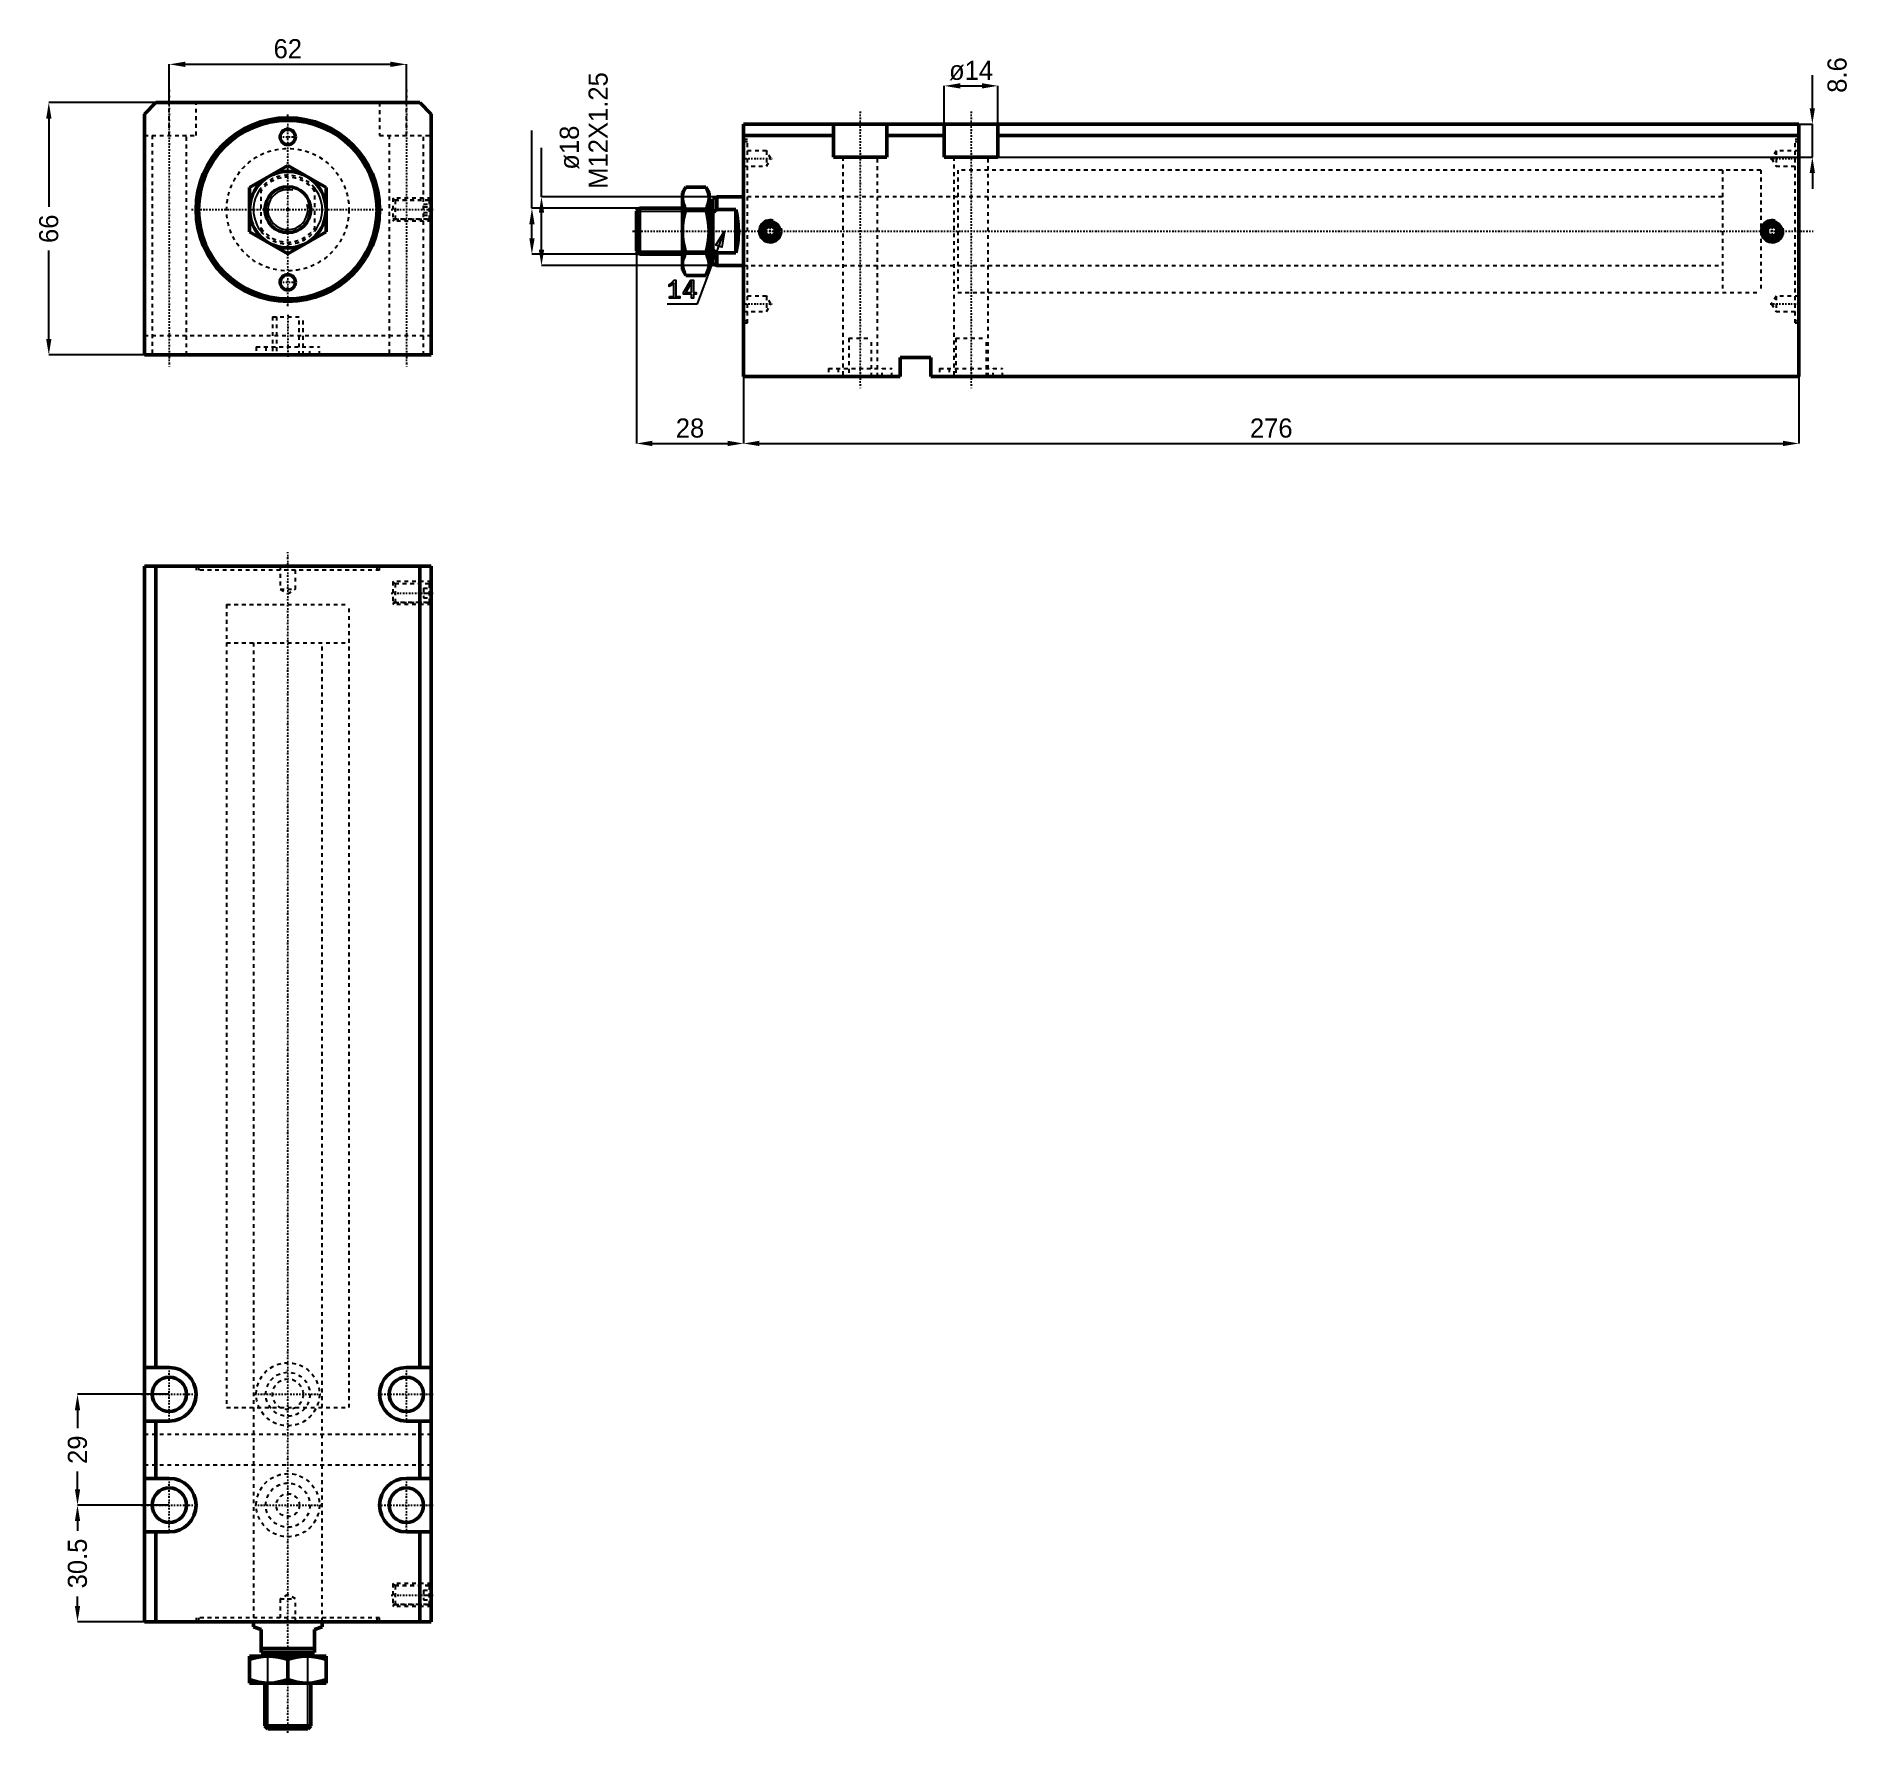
# Model space of a CAD drawing. Header units: millimetres. Extents: x -66 to 408, y -398 to 45.
import ezdxf

# ---------------------------------------------------------------- set-up
doc = ezdxf.new("R2010")
doc.units = ezdxf.units.MM
doc.linetypes.add('Center', pattern=[1.5, 0.45, -0.5, 0.05, -0.5])
doc.linetypes.add('Dashed', pattern=[2, 1, -1])
for name, color, linetype, lineweight in [('2d ConnectionPoints', 7, 'Continuous', 50), ('AM_0', 7, 'Continuous', 50), ('AM_5', 3, 'Continuous', 25), ('AM_7', 7, 'Center', 25), ('AM_9', 6, 'Dashed', 25)]:
    doc.layers.add(name, color=color, linetype=linetype, lineweight=lineweight)
doc.dimstyles.new('ISO-25', dxfattribs={"dimtxt": 2.5, "dimasz": 2.5, "dimexe": 1.25, "dimexo": 0.625, "dimtad": 1, "dimtxsty": 'Standard', "dimcen": 2.5, "dimadec": 0, "dimazin": 0, "dimtfac": 1, "dimtmove": 0, "dimatfit": 3, "dimfxl": 0, "dimarcsym": 0})

# ---------------------------------------------------------------- blocks, each defined once
blk = doc.blocks.new('1_JECX_MF_EXLA_32_200_0_rod__0_in_JECX_MF_160_EXLA_32_200_0__0')
at = {"layer": 'AM_0'}
for p, q in [((-10, 5.77), (0, 11.55)), ((0, 11.55), (10, 5.77)), ((-10, -5.77), (-10, 5.77)), ((10, 5.77), (10, -5.77)), ((0, -11.55), (-10, -5.77)), ((10, -5.77), (0, -11.55))]:
    blk.add_line(p, q, dxfattribs=at)
for radius in [10, 6]:
    blk.add_circle((0, 0), radius, dxfattribs=at)
at = {"layer": 'AM_5'}
blk.add_arc((0, 0), 5.23, 75, 15, dxfattribs=at)
at = {"layer": 'AM_9'}
for p, q in [((-7, -5.66), (-7, 5.66)), ((7, 5.66), (7, -5.66))]:
    blk.add_line(p, q, dxfattribs=at)
for points in [[(-7, 5.66), (-7.47, 5.03), (-7.88, 4.36), (-8.23, 3.65), (-8.51, 2.92), (-8.73, 2.17), (-8.89, 1.4), (-8.98, 0.62), (-9, -0.17), (-8.95, -0.95), (-8.83, -1.73), (-8.65, -2.49), (-8.4, -3.23), (-8.09, -3.95), (-7.71, -4.64), (-7.28, -5.3), (-7, -5.66)], [(7, -5.66), (7.47, -5.03), (7.88, -4.36), (8.23, -3.65), (8.51, -2.92), (8.73, -2.17), (8.89, -1.4), (8.98, -0.62), (9, 0.17), (8.95, 0.95), (8.83, 1.73), (8.65, 2.49), (8.4, 3.23), (8.09, 3.95), (7.71, 4.64), (7.28, 5.3), (7, 5.66)]]:
    blk.add_lwpolyline(points, dxfattribs=at)
for radius, start, end in [(9, 38.9424, 141.0576), (8.5, 34.5603, 145.4397), (8.5, 214.5603, 325.4397), (9, 218.9424, 321.0576)]:
    blk.add_arc((0, 0), radius, start, end, dxfattribs=at)
blk = doc.blocks.new('2_JECX_MF_EXLA_32_200_0_body__0_in_JECX_MF_160_EXLA_32_200_0__0')
at = {"layer": 'AM_0'}
for p, q in [((-34.5, 28), (-37.5, 25)), ((-37.5, 25), (-37.5, -38)), ((34.5, 28), (-34.5, 28)), ((37.5, 25), (34.5, 28)), ((37.5, -38), (37.5, 25)), ((-37.5, -38), (37.5, -38))]:
    blk.add_line(p, q, dxfattribs=at)
for centre, radius in [((0, 0), 24), ((0, 0), 23.34), ((0, 19), 2), ((0, -19), 2)]:
    blk.add_circle(centre, radius, dxfattribs=at)
at = {"layer": 'AM_5', "linetype": 'Dashed'}
for p, q in [((37.5, 3), (27.5, 3)), ((37.5, -3), (27.5, -3))]:
    blk.add_line(p, q, dxfattribs=at)
at = {"layer": 'AM_7'}
for p, q in [((-31, 31.3), (-31, -41.3)), ((31, 31.3), (31, -41.3)), ((0, -25.2), (0, 25.2)), ((-2.1, 19), (2.1, 19)), ((-25.2, 0), (25.2, 0)), ((27, 0), (38, 0)), ((-2.1, -19), (2.1, -19)), ((0, -27.5), (0, -38.5))]:
    blk.add_line(p, q, dxfattribs=at)
at = {"layer": 'AM_9'}
for p, q in [((-31, 19.4), (-31, 28)), ((-24, 19.4), (-24, 28)), ((24, 28), (24, 19.4)), ((31, 19.4), (31, 28)), ((-37.5, 19.4), (-24, 19.4)), ((-35.5, 19.4), (-35.5, -38)), ((-26.5, -38), (-26.5, 19.4)), ((24, 19.4), (37.5, 19.4)), ((26.5, 19.4), (26.5, -38)), ((35.5, -38), (35.5, 19.4)), ((28.04, 2.46), (27.5, 3)), ((27.5, 3), (27.5, -3)), ((37, 2.4), (27.5, 2.4)), ((36.96, 2.46), (28.04, 2.46)), ((28.04, 2.46), (28.04, -2.46)), ((35.5, 1.44), (37.5, 1.44)), ((35.5, 0.72), (37.5, 0.72)), ((37.5, 3), (36.96, 2.46)), ((36.96, 2.46), (36.96, -2.46)), ((37.5, 1.9), (37, 2.4)), ((37, 2.4), (37, -2.4)), ((27.5, -2.4), (37, -2.4)), ((27.5, -3), (28.04, -2.46)), ((28.04, -2.46), (36.96, -2.46)), ((35.5, -0.72), (37.5, -0.72)), ((35.5, -1.44), (37.5, -1.44)), ((36.96, -2.46), (37.5, -3)), ((37, -2.4), (37.5, -1.9)), ((-4, -28), (4, -28)), ((-4, -28), (-4, -38)), ((-3, -28), (-3, -38)), ((3, -38), (3, -28)), ((4, -38), (4, -28)), ((37.5, -33), (-37.5, -33)), ((-8.25, -35.9), (8.25, -35.9)), ((-8.25, -35.9), (-8.25, -38)), ((-5.75, -35.9), (-5.75, -38)), ((5.75, -38), (5.75, -35.9)), ((8.25, -38), (8.25, -35.9))]:
    blk.add_line(p, q, dxfattribs=at)
blk.add_circle((0, 0), 16, dxfattribs=at)
blk = doc.blocks.new('*D3')
at = {"layer": 'AM_5', "color": 0, "lineweight": -2}
for p, q in [((-31, 28), (-31, 38)), ((-26.83, 38), (26.83, 38)), ((31, 28), (31, 38))]:
    blk.add_line(p, q, dxfattribs=at)
at = {"layer": 'AM_5', "color": 0}
for points in [[(-26.83, 38.69), (-26.83, 37.31), (-31, 38)], [(26.83, 37.31), (26.83, 38.69), (31, 38)]]:
    blk.add_solid(points, dxfattribs=at)
at = {"layer": 'Defpoints', "color": 0}
for p in [(31, 38), (-31, 28), (31, 28)]:
    blk.add_point(p, dxfattribs=at)
at = {"layer": 'AM_5', "color": 0, "insert": (0, 42.05), "char_height": 5, "attachment_point": 5}
blk.add_mtext('62', dxfattribs=at)
blk = doc.blocks.new('*D4')
at = {"layer": 'AM_5', "color": 0, "lineweight": -2}
for p, q in [((-34.5, 28), (-62.5, 28)), ((-62.5, 23.83), (-62.5, 0.72)), ((-62.5, -33.83), (-62.5, -10.72)), ((-37.5, -38), (-62.5, -38))]:
    blk.add_line(p, q, dxfattribs=at)
at = {"layer": 'AM_5', "color": 0}
for points in [[(-61.81, 23.83), (-63.19, 23.83), (-62.5, 28)], [(-63.19, -33.83), (-61.81, -33.83), (-62.5, -38)]]:
    blk.add_solid(points, dxfattribs=at)
at = {"layer": 'Defpoints', "color": 0}
for p in [(-34.5, 28), (-62.5, -38), (-37.5, -38)]:
    blk.add_point(p, dxfattribs=at)
at = {"layer": 'AM_5', "color": 0, "insert": (-62.5, -5), "char_height": 5, "attachment_point": 5, "rotation": 90}
blk.add_mtext('66', dxfattribs=at)
blk = doc.blocks.new('1_JECX_MF_EXLA_32_200_0_rod__0_in_JECX_MF_160_EXLA_32_200_0__4')
at = {"layer": 'AM_0'}
for p, q in [((-9, 0), (-9, -1.35)), ((9, -1.35), (9, 0)), ((-7, -2), (-9, -1.35)), ((-7, -8), (-7, -2)), ((9, -1.35), (7, -2)), ((7, -2), (7, -8)), ((-10, -9), (10, -9)), ((-10, -16), (-10, -9)), ((-7, -7), (7, -7)), ((-7, -8), (7, -8)), ((-5.23, -8), (-6, -8.77)), ((-6, -8.77), (6, -8.77)), ((-6, -8.77), (-6, -9)), ((6, -8.77), (5.23, -8)), ((6, -9), (6, -8.77)), ((10, -9), (10, -16)), ((0, -15.11), (0, -9.89)), ((-10, -16), (10, -16)), ((-6, -16), (-6, -27.23)), ((6, -27.23), (6, -16)), ((-6, -27.23), (-5.23, -28)), ((-6, -27.23), (6, -27.23)), ((-5.23, -28), (5.23, -28)), ((5.23, -28), (6, -27.23))]:
    blk.add_line(p, q, dxfattribs=at)
for points in [[(-5, -9), (-5.36, -9), (-6.52, -9.09), (-7.68, -9.27), (-8.85, -9.54), (-10, -9.89)], [(0, -9.89), (-1.22, -9.53), (-2.45, -9.25), (-3.72, -9.06), (-5, -9)], [(5, -9), (4.64, -9), (3.48, -9.09), (2.32, -9.27), (1.15, -9.54), (0, -9.89)], [(10, -9.89), (8.78, -9.53), (7.55, -9.25), (6.28, -9.06), (5, -9)], [(-10, -15.11), (-8.78, -15.47), (-7.55, -15.75), (-6.28, -15.94), (-5, -16)], [(-5, -16), (-4.64, -16), (-3.48, -15.91), (-2.32, -15.73), (-1.15, -15.46), (0, -15.11)], [(0, -15.11), (1.22, -15.47), (2.45, -15.75), (3.72, -15.94), (5, -16)], [(5, -16), (5.36, -16), (6.52, -15.91), (7.68, -15.73), (8.85, -15.46), (10, -15.11)]]:
    blk.add_lwpolyline(points, dxfattribs=at)
at = {"layer": 'AM_5'}
for p, q in [((-5.23, -28), (-5.23, -8)), ((5.23, -28), (5.23, -8))]:
    blk.add_line(p, q, dxfattribs=at)
at = {"layer": 'AM_7'}
blk.add_line((0, -29), (0, 279.7), dxfattribs=at)
at = {"layer": 'AM_9'}
for p, q in [((-16, 266), (16, 266)), ((-16, 266), (-16, 256)), ((16, 256), (16, 266)), ((-16, 256), (16, 256)), ((-9, 256), (-9, 0)), ((9, 0), (9, 256))]:
    blk.add_line(p, q, dxfattribs=at)
blk = doc.blocks.new('2_JECX_MF_EXLA_32_200_0_body__0_in_JECX_MF_160_EXLA_32_200_0__4')
at = {"layer": 'AM_0'}
for p, q in [((37.5, 276), (-37.5, 276)), ((-37.5, 276), (-37.5, 0)), ((-34.5, 276), (-34.5, 66.5)), ((34.5, 276), (34.5, 66.5)), ((37.5, 276), (37.5, 0)), ((-31, 66.5), (-37.5, 66.5)), ((37.5, 66.5), (31, 66.5)), ((-37.5, 52.5), (-31, 52.5)), ((-34.5, 52.5), (-34.5, 37.5)), ((31, 52.5), (37.5, 52.5)), ((34.5, 52.5), (34.5, 37.5)), ((-31, 37.5), (-37.5, 37.5)), ((37.5, 37.5), (31, 37.5)), ((-37.5, 23.5), (-31, 23.5)), ((-34.5, 23.5), (-34.5, 0)), ((31, 23.5), (37.5, 23.5)), ((34.5, 23.5), (34.5, 0)), ((37.5, 0), (-37.5, 0))]:
    blk.add_line(p, q, dxfattribs=at)
for centre in [(-31, 59.5), (31, 59.5), (-31, 30.5), (31, 30.5)]:
    blk.add_circle(centre, 4.5, dxfattribs=at)
for centre, start, end in [((-31, 59.5), 270, 90), ((31, 59.5), 90, 270), ((-31, 30.5), 270, 90), ((31, 30.5), 90, 270)]:
    blk.add_arc(centre, 7, start, end, dxfattribs=at)
at = {"layer": 'AM_5', "linetype": 'Dashed'}
for p, q in [((37.5, 272), (27.5, 272)), ((37.5, 266), (27.5, 266)), ((37.5, 10), (27.5, 10)), ((37.5, 4), (27.5, 4))]:
    blk.add_line(p, q, dxfattribs=at)
at = {"layer": 'AM_7'}
for p, q in [((27, 269), (38, 269)), ((-31, 52.15), (-31, 66.85)), ((31, 52.15), (31, 66.85)), ((-38.35, 59.5), (-23.65, 59.5)), ((-8.6625, 59.5), (8.6625, 59.5)), ((23.65, 59.5), (38.35, 59.5)), ((-31, 23.15), (-31, 37.85)), ((31, 23.15), (31, 37.85)), ((-38.35, 30.5), (-23.65, 30.5)), ((-8.6625, 30.5), (8.6625, 30.5)), ((23.65, 30.5), (38.35, 30.5)), ((27, 7), (38, 7))]:
    blk.add_line(p, q, dxfattribs=at)
at = {"layer": 'AM_9'}
for p, q in [((-24, 276), (-24, 275)), ((-23.34, 276), (-23.34, 275)), ((-2, 276), (-2, 270)), ((2, 270), (2, 276)), ((23.34, 275), (23.34, 276)), ((24, 275), (24, 276)), ((24, 275), (-24, 275)), ((27.5, 272), (27.5, 266)), ((28.0415, 271.4585), (27.5, 272)), ((37, 271.4), (27.5, 271.4)), ((36.9585, 271.4585), (28.0415, 271.4585)), ((28.0415, 271.4585), (28.0415, 266.5415)), ((37.5, 272), (36.9585, 271.4585)), ((36.9585, 271.4585), (36.9585, 266.5415)), ((37.5, 270.9), (37, 271.4)), ((37, 271.4), (37, 266.6)), ((-16, 266), (16, 266)), ((-16, 266), (-16, 56)), ((-2, 270), (2, 270)), ((-2, 270), (0, 268.8453)), ((0, 268.8453), (2, 270)), ((16, 56), (16, 266)), ((27.5, 266.6), (37, 266.6)), ((27.5, 266), (28.0415, 266.5415)), ((28.0415, 266.5415), (36.9585, 266.5415)), ((35.5, 270.25), (37.5, 270.25)), ((35.5, 270.25), (35.5, 267.75)), ((35.5, 269), (37.5, 269)), ((35.5, 267.75), (37.5, 267.75)), ((36.9585, 266.5415), (37.5, 266)), ((37, 266.6), (37.5, 267.1)), ((-16, 56), (16, 56)), ((-9, 56), (-9, 0)), ((9, 0), (9, 56)), ((37.5, 49), (-37.5, 49)), ((37.5, 41), (-37.5, 41)), ((27.5, 10), (27.5, 4)), ((28.0415, 9.4585), (27.5, 10)), ((37.5, 10), (36.9585, 9.4585)), ((0, 7.1547), (-2, 6)), ((-2, 6), (-2, 0)), ((-2, 6), (2, 6)), ((2, 6), (0, 7.1547)), ((2, 0), (2, 6)), ((37, 9.4), (27.5, 9.4)), ((36.9585, 9.4585), (28.0415, 9.4585)), ((28.0415, 9.4585), (28.0415, 4.5415)), ((35.5, 8.25), (37.5, 8.25)), ((35.5, 8.25), (35.5, 5.75)), ((35.5, 7), (37.5, 7)), ((35.5, 5.75), (37.5, 5.75)), ((36.9585, 9.4585), (36.9585, 4.5415)), ((37.5, 8.9), (37, 9.4)), ((37, 9.4), (37, 4.6)), ((37, 4.6), (37.5, 5.1)), ((24, 1), (-24, 1)), ((-24, 1), (-24, 0)), ((-23.34, 1), (-23.34, 0)), ((23.34, 0), (23.34, 1)), ((24, 0), (24, 1)), ((27.5, 4.6), (37, 4.6)), ((27.5, 4), (28.0415, 4.5415)), ((28.0415, 4.5415), (36.9585, 4.5415)), ((36.9585, 4.5415), (37.5, 4))]:
    blk.add_line(p, q, dxfattribs=at)
for centre, radius in [((0, 59.5), 8.25), ((0, 59.5), 5.75), ((0, 59.5), 4), ((0, 30.5), 8.25), ((0, 30.5), 5.75), ((0, 30.5), 3)]:
    blk.add_circle(centre, radius, dxfattribs=at)
blk = doc.blocks.new('*D10')
at = {"layer": 'AM_5', "color": 0, "lineweight": -2}
for p, q in [((-31, -309.76), (-55, -309.76)), ((-55, -313.93), (-55, -318.6)), ((-55, -334.6), (-55, -329.93)), ((-31, -338.76), (-55, -338.76))]:
    blk.add_line(p, q, dxfattribs=at)
at = {"layer": 'AM_5', "color": 0}
for points in [[(-55.69, -313.93), (-54.3, -313.93), (-55, -309.76)], [(-55.69, -334.6), (-54.3, -334.6), (-55, -338.76)]]:
    blk.add_solid(points, dxfattribs=at)
at = {"layer": 'Defpoints', "color": 0}
for p in [(-55, -309.76), (-31, -309.76), (-31, -338.76)]:
    blk.add_point(p, dxfattribs=at)
at = {"layer": 'AM_5', "color": 0, "insert": (-55, -324.26), "char_height": 5, "attachment_point": 5, "rotation": 90}
blk.add_mtext('29', dxfattribs=at)
blk = doc.blocks.new('*D11')
at = {"layer": 'AM_5', "color": 0, "lineweight": -2}
for p, q in [((-31, -338.76), (-55, -338.76)), ((-55, -342.93), (-55, -345.43)), ((-55, -365.1), (-55, -362.6)), ((-37.5, -369.26), (-55, -369.26))]:
    blk.add_line(p, q, dxfattribs=at)
at = {"layer": 'AM_5', "color": 0}
for points in [[(-55.69, -342.93), (-54.3, -342.93), (-55, -338.76)], [(-55.69, -365.1), (-54.3, -365.1), (-55, -369.26)]]:
    blk.add_solid(points, dxfattribs=at)
at = {"layer": 'Defpoints', "color": 0}
for p in [(-31, -338.76), (-55, -369.26), (-37.5, -369.26)]:
    blk.add_point(p, dxfattribs=at)
at = {"layer": 'AM_5', "color": 0, "insert": (-55, -354.01), "char_height": 5, "attachment_point": 5, "rotation": 90}
blk.add_mtext('30.5', dxfattribs=at)
blk = doc.blocks.new('1_JECX_MF_EXLA_32_200_0_rod__0_in_JECX_MF_160_EXLA_32_200_0__2')
at = {"layer": 'AM_0'}
for p, q in [((-15.11, 11.55), (-16, 10)), ((-16, 10), (-16, -10)), ((-15.11, 11.55), (-9.89, 11.55)), ((-9, 10), (-9.89, 11.55)), ((-9, 10), (-9, -10)), ((-27.23, 6), (-28, 5.23)), ((-28, 5.23), (-28, -5.23)), ((-16, 6), (-27.23, 6)), ((-27.23, 6), (-27.23, -6)), ((-15.11, 5.77), (-9.89, 5.77)), ((-8.77, 6), (-9, 6)), ((-8, 5.23), (-8.77, 6)), ((-8.77, 6), (-8.77, -6)), ((-7, 9), (-8, 8.5)), ((-8, 8.5), (-8, -8.5)), ((-7, 5.66), (-8, 4.82)), ((0, 9), (-7, 9)), ((-7, 9), (-7, 5.66)), ((-2, 5.66), (-7, 5.66)), ((-2, 5.66), (-2, -5.66)), ((-28, -5.23), (-27.23, -6)), ((-27.23, -6), (-16, -6)), ((-15.11, -5.77), (-9.89, -5.77)), ((-9, -6), (-8.77, -6)), ((-8.77, -6), (-8, -5.23)), ((-8, -8.5), (-7, -9)), ((-7, -5.66), (-2, -5.66)), ((-7, -5.66), (-7, -9)), ((-7, -9), (0, -9)), ((-16, -10), (-15.11, -11.55)), ((-15.11, -11.55), (-9.89, -11.55)), ((-9.89, -11.55), (-9, -10))]:
    blk.add_line(p, q, dxfattribs=at)
for points in [[(-15.11, 11.55), (-15.47, 10.84), (-15.75, 10.13), (-15.94, 9.4), (-16, 8.66)], [(-9, 8.66), (-9, 8.87), (-9.09, 9.54), (-9.27, 10.21), (-9.54, 10.88), (-9.89, 11.55)], [(-16, 8.66), (-16, 8.45), (-15.91, 7.78), (-15.73, 7.11), (-15.46, 6.44), (-15.11, 5.77)], [(-15.11, 5.77), (-15.47, 4.39), (-15.75, 2.98), (-15.93, 1.53), (-16, 0.07), (-16, 0)], [(-9.89, 5.77), (-9.53, 6.48), (-9.25, 7.19), (-9.06, 7.92), (-9, 8.66)], [(-9, 0), (-9.06, 1.45), (-9.24, 2.89), (-9.52, 4.34), (-9.89, 5.77)], [(-2, -5.66), (-1.85, -5.03), (-1.72, -4.36), (-1.6, -3.65), (-1.51, -2.92), (-1.44, -2.17), (-1.39, -1.4), (-1.36, -0.62), (-1.35, 0.17), (-1.37, 0.95), (-1.4, 1.73), (-1.46, 2.49), (-1.55, 3.23), (-1.65, 3.95), (-1.77, 4.64), (-1.91, 5.3), (-2, 5.66)], [(-16, 0), (-15.94, -1.45), (-15.76, -2.89), (-15.48, -4.34), (-15.11, -5.77)], [(-9.89, -5.77), (-9.53, -4.39), (-9.25, -2.98), (-9.07, -1.53), (-9, -0.07), (-9, 0)], [(-15.11, -5.77), (-15.47, -6.48), (-15.75, -7.19), (-15.94, -7.92), (-16, -8.66)], [(-16, -8.66), (-16, -8.87), (-15.91, -9.54), (-15.73, -10.21), (-15.46, -10.88), (-15.11, -11.55)], [(-9, -8.66), (-9, -8.45), (-9.09, -7.78), (-9.27, -7.11), (-9.54, -6.44), (-9.89, -5.77)], [(-9.89, -11.55), (-9.53, -10.84), (-9.25, -10.13), (-9.06, -9.4), (-9, -8.66)], [(-8, -4.82), (-7.99, -4.83), (-7, -5.66)]]:
    blk.add_lwpolyline(points, dxfattribs=at)
at = {"layer": 'AM_5'}
for p, q in [((-28, 5.23), (-8, 5.23)), ((-28, -5.23), (-8, -5.23))]:
    blk.add_line(p, q, dxfattribs=at)
at = {"layer": 'AM_7'}
blk.add_line((-29, 0), (279.7, 0), dxfattribs=at)
at = {"layer": 'AM_9'}
for p, q in [((266, 16), (256, 16)), ((256, 16), (256, -16)), ((266, 16), (266, -16)), ((256, 9), (0, 9)), ((0, -9), (256, -9)), ((256, -16), (266, -16))]:
    blk.add_line(p, q, dxfattribs=at)
blk = doc.blocks.new('2_JECX_MF_EXLA_32_200_0_body__0_in_JECX_MF_160_EXLA_32_200_0__2')
at = {"layer": 'AM_0'}
for p, q in [((0, -38), (0, 28)), ((276, 28), (0, 28)), ((23.5, 25), (0, 25)), ((23.5, 28), (23.5, 19.4)), ((37.5, 19.4), (37.5, 28)), ((52.5, 25), (37.5, 25)), ((52.5, 19.4), (52.5, 28)), ((66.5, 19.4), (66.5, 28)), ((276, 25), (66.5, 25)), ((276, -38), (276, 28)), ((23.5, 19.4), (37.5, 19.4)), ((52.5, 19.4), (66.5, 19.4)), ((7, 1.44), (5.75, 0.72)), ((5.75, 0.72), (5.75, -0.72)), ((8.25, 0.72), (7, 1.44)), ((8.25, -0.72), (8.25, 0.72)), ((269, 1.44), (267.75, 0.72)), ((267.75, 0.72), (267.75, -0.72)), ((270.25, 0.72), (269, 1.44)), ((270.25, -0.72), (270.25, 0.72)), ((5.75, -0.72), (7, -1.44)), ((7, -1.44), (8.25, -0.72)), ((267.75, -0.72), (269, -1.44)), ((269, -1.44), (270.25, -0.72)), ((41, -33), (41, -38)), ((49, -33), (41, -33)), ((49, -38), (49, -33)), ((41, -38), (0, -38)), ((276, -38), (49, -38))]:
    blk.add_line(p, q, dxfattribs=at)
for centre, radius in [((7, 0), 2.46), ((7, 0), 2.4), ((7, 0), 1.9), ((269, 0), 2.46), ((269, 0), 2.4), ((269, 0), 1.9)]:
    blk.add_circle(centre, radius, dxfattribs=at)
at = {"layer": 'AM_5'}
for centre in [(7, 0), (269, 0)]:
    blk.add_arc(centre, 3, 75, 15, dxfattribs=at)
at = {"layer": 'AM_7'}
for p, q in [((30.5, 31.3), (30.5, -41.3)), ((59.5, 31.3), (59.5, -41.3)), ((-0.36, 19), (7.51, 19)), ((268.49, 19), (276.36, 19)), ((7, -3.15), (7, 3.15)), ((269, -3.15), (269, 3.15)), ((-0.36, -19), (7.51, -19)), ((268.49, -19), (276.36, -19))]:
    blk.add_line(p, q, dxfattribs=at)
at = {"layer": 'AM_9'}
for p, q in [((1, 24), (0, 24)), ((1, -24), (1, 24)), ((275, -24), (275, 24)), ((276, 24), (275, 24)), ((1, 23.34), (0, 23.34)), ((6, 21), (0, 21)), ((7.15, 19), (6, 21)), ((6, 21), (6, 17)), ((6, 17), (7.15, 19)), ((26, 19.4), (26, -38)), ((35, -38), (35, 19.4)), ((55, 19.4), (55, -38)), ((64, -38), (64, 19.4)), ((270, 21), (268.85, 19)), ((268.85, 19), (270, 17)), ((276, 21), (270, 21)), ((270, 21), (270, 17)), ((276, 23.34), (275, 23.34)), ((0, 17), (6, 17)), ((266, 16), (56, 16)), ((56, 16), (56, -16)), ((266, 16), (266, -16)), ((270, 17), (276, 17)), ((56, 9), (0, 9)), ((0, -9), (56, -9)), ((6, -17), (0, -17)), ((7.15, -19), (6, -17)), ((6, -17), (6, -21)), ((56, -16), (266, -16)), ((270, -17), (268.85, -19)), ((276, -17), (270, -17)), ((270, -17), (270, -21)), ((0, -21), (6, -21)), ((0, -23.34), (1, -23.34)), ((6, -21), (7.15, -19)), ((268.85, -19), (270, -21)), ((270, -21), (276, -21)), ((275, -23.34), (276, -23.34)), ((0, -24), (1, -24)), ((27.5, -28), (33.5, -28)), ((27.5, -28), (27.5, -38)), ((33.5, -38), (33.5, -28)), ((55.5, -28), (63.5, -28)), ((55.5, -28), (55.5, -38)), ((63.5, -38), (63.5, -28)), ((275, -24), (276, -24)), ((22.25, -35.9), (38.75, -35.9)), ((22.25, -35.9), (22.25, -38)), ((24.75, -35.9), (24.75, -38)), ((36.25, -38), (36.25, -35.9)), ((38.75, -38), (38.75, -35.9)), ((51.25, -35.9), (67.75, -35.9)), ((51.25, -35.9), (51.25, -38)), ((53.75, -35.9), (53.75, -38)), ((65.25, -38), (65.25, -35.9)), ((67.75, -38), (67.75, -35.9))]:
    blk.add_line(p, q, dxfattribs=at)
blk = doc.blocks.new('*D21')
at = {"layer": 'AM_5', "color": 0, "lineweight": -2}
for p, q in [((171.68, 22.36), (171.68, 32.36)), ((175.84, 32.36), (181.51, 32.36)), ((185.68, 22.36), (185.68, 32.36))]:
    blk.add_line(p, q, dxfattribs=at)
at = {"layer": 'AM_5', "color": 0}
for points in [[(175.84, 33.06), (175.84, 31.67), (171.68, 32.36)], [(181.51, 33.06), (181.51, 31.67), (185.68, 32.36)]]:
    blk.add_solid(points, dxfattribs=at)
at = {"layer": 'Defpoints', "color": 0}
for p in [(185.68, 32.36), (171.68, 22.36), (185.68, 22.36)]:
    blk.add_point(p, dxfattribs=at)
at = {"layer": 'AM_5', "color": 0, "insert": (178.68, 36.36), "char_height": 5, "attachment_point": 5}
blk.add_mtext('ø14', dxfattribs=at)
blk = doc.blocks.new('*D22')
at = {"layer": 'AM_5', "color": 0, "lineweight": -2}
for p, q in [((398.68, 26.53), (398.68, 35.2)), ((185.68, 22.36), (398.68, 22.36)), ((398.68, 13.76), (398.68, 22.36)), ((185.68, 13.76), (398.68, 13.76)), ((398.68, 9.6), (398.68, 5.43))]:
    blk.add_line(p, q, dxfattribs=at)
at = {"layer": 'AM_5', "color": 0}
for points in [[(397.98, 26.53), (399.37, 26.53), (398.68, 22.36)], [(397.98, 9.6), (399.37, 9.6), (398.68, 13.76)]]:
    blk.add_solid(points, dxfattribs=at)
at = {"layer": 'Defpoints', "color": 0}
for p in [(185.68, 22.36), (398.68, 22.36), (185.68, 13.76)]:
    blk.add_point(p, dxfattribs=at)
at = {"layer": 'AM_5', "color": 0, "insert": (405.18, 35.2), "char_height": 5, "attachment_point": 5, "rotation": 90}
blk.add_mtext('8.6', dxfattribs=at)
blk = doc.blocks.new('*D23')
at = {"layer": 'AM_5', "color": 0, "lineweight": -2}
for p, q in [((119.18, -43.64), (119.18, -61.14)), ((395.18, -43.64), (395.18, -61.14)), ((123.34, -61.14), (391.01, -61.14))]:
    blk.add_line(p, q, dxfattribs=at)
at = {"layer": 'AM_5', "color": 0}
for points in [[(123.34, -60.44), (123.34, -61.83), (119.18, -61.14)], [(391.01, -60.44), (391.01, -61.83), (395.18, -61.14)]]:
    blk.add_solid(points, dxfattribs=at)
at = {"layer": 'Defpoints', "color": 0}
for p in [(119.18, -43.64), (395.18, -43.64), (395.18, -61.14)]:
    blk.add_point(p, dxfattribs=at)
at = {"layer": 'AM_5', "color": 0, "insert": (257.18, -57.14), "char_height": 5, "attachment_point": 5}
blk.add_mtext('276', dxfattribs=at)
blk = doc.blocks.new('*D24')
at = {"layer": 'AM_5', "color": 0, "lineweight": -2}
for p, q in [((91.18, -5.64), (91.18, -61.14)), ((119.18, -43.64), (119.18, -61.14)), ((95.34, -61.14), (115.01, -61.14))]:
    blk.add_line(p, q, dxfattribs=at)
at = {"layer": 'AM_5', "color": 0}
for points in [[(95.34, -60.44), (95.34, -61.83), (91.18, -61.14)], [(115.01, -60.44), (115.01, -61.83), (119.18, -61.14)]]:
    blk.add_solid(points, dxfattribs=at)
at = {"layer": 'Defpoints', "color": 0}
for p in [(91.18, -5.64), (119.18, -43.64), (119.18, -61.14)]:
    blk.add_point(p, dxfattribs=at)
at = {"layer": 'AM_5', "color": 0, "insert": (105.18, -57.14), "char_height": 5, "attachment_point": 5}
blk.add_mtext('28', dxfattribs=at)
blk = doc.blocks.new('*D25')
at = {"layer": 'AM_5', "color": 0, "lineweight": -2}
for p, q in [((66.34, 3.36), (66.34, 16.2)), ((112.18, 3.36), (66.34, 3.36)), ((66.34, -10.47), (66.34, -0.8)), ((112.18, -14.64), (66.34, -14.64))]:
    blk.add_line(p, q, dxfattribs=at)
at = {"layer": 'AM_5', "color": 0}
for points in [[(65.65, -0.8), (67.04, -0.8), (66.34, 3.36)], [(65.65, -10.47), (67.04, -10.47), (66.34, -14.64)]]:
    blk.add_solid(points, dxfattribs=at)
at = {"layer": 'Defpoints', "color": 0}
for p in [(66.34, 3.36), (112.18, 3.36), (112.18, -14.64)]:
    blk.add_point(p, dxfattribs=at)
at = {"layer": 'AM_5', "color": 0, "insert": (73.68, 16.2), "char_height": 5, "attachment_point": 5, "rotation": 90}
blk.add_mtext('ø18', dxfattribs=at)
blk = doc.blocks.new('*D26')
at = {"layer": 'AM_5', "color": 0, "lineweight": -2}
for p, q in [((63.84, 0.36), (63.84, 20.7)), ((91.94, 0.36), (63.84, 0.36)), ((63.84, -7.47), (63.84, -3.8)), ((92.18, -11.64), (63.84, -11.64))]:
    blk.add_line(p, q, dxfattribs=at)
at = {"layer": 'AM_5', "color": 0}
for points in [[(63.15, -3.8), (64.54, -3.8), (63.84, 0.36)], [(63.15, -7.47), (64.54, -7.47), (63.84, -11.64)]]:
    blk.add_solid(points, dxfattribs=at)
at = {"layer": 'Defpoints', "color": 0}
for p in [(63.84, 0.36), (91.94, 0.36), (92.18, -11.64)]:
    blk.add_point(p, dxfattribs=at)
at = {"layer": 'AM_5', "color": 0, "insert": (81.18, 20.7), "char_height": 5, "attachment_point": 5, "rotation": 90}
blk.add_mtext('M12X1.25', dxfattribs=at)

msp = doc.modelspace()

# ---------------------------------------------------------------- linework, layer by layer
at = {"layer": '2d ConnectionPoints'}
for p in [(0, 0), (119.176, -5.638), (0.004, -369.264)]:
    msp.add_point(p, dxfattribs=at)
at = {"layer": 'AM_5'}
for p, q in [((107.176, -24.638), (114.176, -5.638)), ((99.176, -24.638), (107.176, -24.638))]:
    msp.add_line(p, q, dxfattribs=at)
for points in [[(114.176, -5.638), (113.518, -9.835), (111.954, -9.259), (114.176, -5.638)], [(99.784, -22.722), (100.98, -22.722), (100.98, -19.205), (100.98, -19.205), (100.915, -19.27), (100.807, -19.371), (100.807, -19.371), (100.683, -19.476), (100.593, -19.55), (100.593, -19.55), (100.499, -19.622), (100.357, -19.725), (100.357, -19.725), (100.215, -19.821), (100.119, -19.881), (100.119, -19.881), (100.025, -19.935), (99.895, -20.001), (99.895, -20.001), (99.777, -20.048), (99.706, -20.07), (99.706, -19.576), (99.706, -19.576), (99.795, -19.533), (99.935, -19.453), (99.935, -19.453), (100.082, -19.353), (100.185, -19.275), (100.185, -19.275), (100.289, -19.191), (100.439, -19.062), (100.439, -19.062), (100.584, -18.927), (100.678, -18.835), (100.678, -18.835), (100.766, -18.743), (100.885, -18.615), (100.885, -18.615), (100.986, -18.498), (101.045, -18.425), (101.461, -18.425), (101.461, -22.722), (102.546, -22.722), (102.546, -23.138), (99.784, -23.138), (99.784, -22.722)], [(105.601, -22.098), (103.495, -22.098), (103.495, -21.675), (105.412, -18.425), (106.056, -18.425), (106.056, -21.659), (106.758, -21.659), (106.758, -22.098), (106.056, -22.098), (106.056, -23.138), (105.601, -23.138), (105.601, -22.098)], [(105.607, -21.659), (105.607, -18.971), (104.054, -21.659), (105.607, -21.659)]]:
    msp.add_lwpolyline(points, dxfattribs=at)

# ---------------------------------------------------------------- block references
for name, p in [('2_JECX_MF_EXLA_32_200_0_body__0_in_JECX_MF_160_EXLA_32_200_0__0', (0, 0)), ('2_JECX_MF_EXLA_32_200_0_body__0_in_JECX_MF_160_EXLA_32_200_0__2', (119.176, -5.638)), ('1_JECX_MF_EXLA_32_200_0_rod__0_in_JECX_MF_160_EXLA_32_200_0__0', (0, 0)), ('1_JECX_MF_EXLA_32_200_0_rod__0_in_JECX_MF_160_EXLA_32_200_0__2', (119.176, -5.638)), ('1_JECX_MF_EXLA_32_200_0_rod__0_in_JECX_MF_160_EXLA_32_200_0__4', (0.004, -369.264)), ('2_JECX_MF_EXLA_32_200_0_body__0_in_JECX_MF_160_EXLA_32_200_0__4', (0.004, -369.264))]:
    msp.add_blockref(name, p)

# ---------------------------------------------------------------- dimensions: what is measured, and where the dimension line sits
for base, p1, p2, text, picture, middle in [((31, 38), (-31, 28), (31, 28), '62', '*D3', (0, 38)), ((185.676, 32.362), (171.676, 22.362), (185.676, 22.362), 'ø14', '*D21', (178.676, 32.362)), ((119.176, -61.138), (91.176, -5.638), (119.176, -43.638), '28', '*D24', (105.176, -61.138)), ((395.176, -61.138), (119.176, -43.638), (395.176, -43.638), '276', '*D23', (257.176, -61.138))]:
    dim = msp.add_linear_dim(base=base, p1=p1, p2=p2, text=text, dimstyle='ISO-25', override={"dimtxt": 5, "dimasz": 4.166667, "dimexe": 0, "dimexo": 0, "dimgap": 1.5}, dxfattribs=at)
    dim.commit()
    dim.dimension.update_dxf_attribs({"geometry": picture, "text_midpoint": middle, "dimtype": 160})
for base, p1, p2, text, picture, middle in [((398.676, 22.362), (185.676, 13.762), (185.676, 22.362), '8.6', '*D22', (405.176, 35.196)), ((63.843, 0.362), (92.176, -11.638), (91.943, 0.362), 'M12X1.25', '*D26', (81.176, 20.696)), ((-62.5, -38), (-34.5, 28), (-37.5, -38), '66', '*D4', (-62.5, -5)), ((66.343, 3.362), (112.176, -14.638), (112.176, 3.362), 'ø18', '*D25', (73.676, 16.196)), ((-54.996, -309.764), (-30.996, -338.764), (-30.996, -309.764), '29', '*D10', (-54.996, -324.264)), ((-54.996, -369.264), (-30.996, -338.764), (-37.496, -369.264), '30.5', '*D11', (-54.996, -354.014))]:
    dim = msp.add_linear_dim(base=base, p1=p1, p2=p2, angle=90, text=text, dimstyle='ISO-25', override={"dimtxt": 5, "dimasz": 4.166667, "dimexe": 0, "dimexo": 0, "dimgap": 1.5}, dxfattribs=at)
    dim.commit()
    dim.dimension.update_dxf_attribs({"geometry": picture, "text_midpoint": middle, "dimtype": 160, "text_rotation": 90})

doc.saveas('drawing.dxf')
